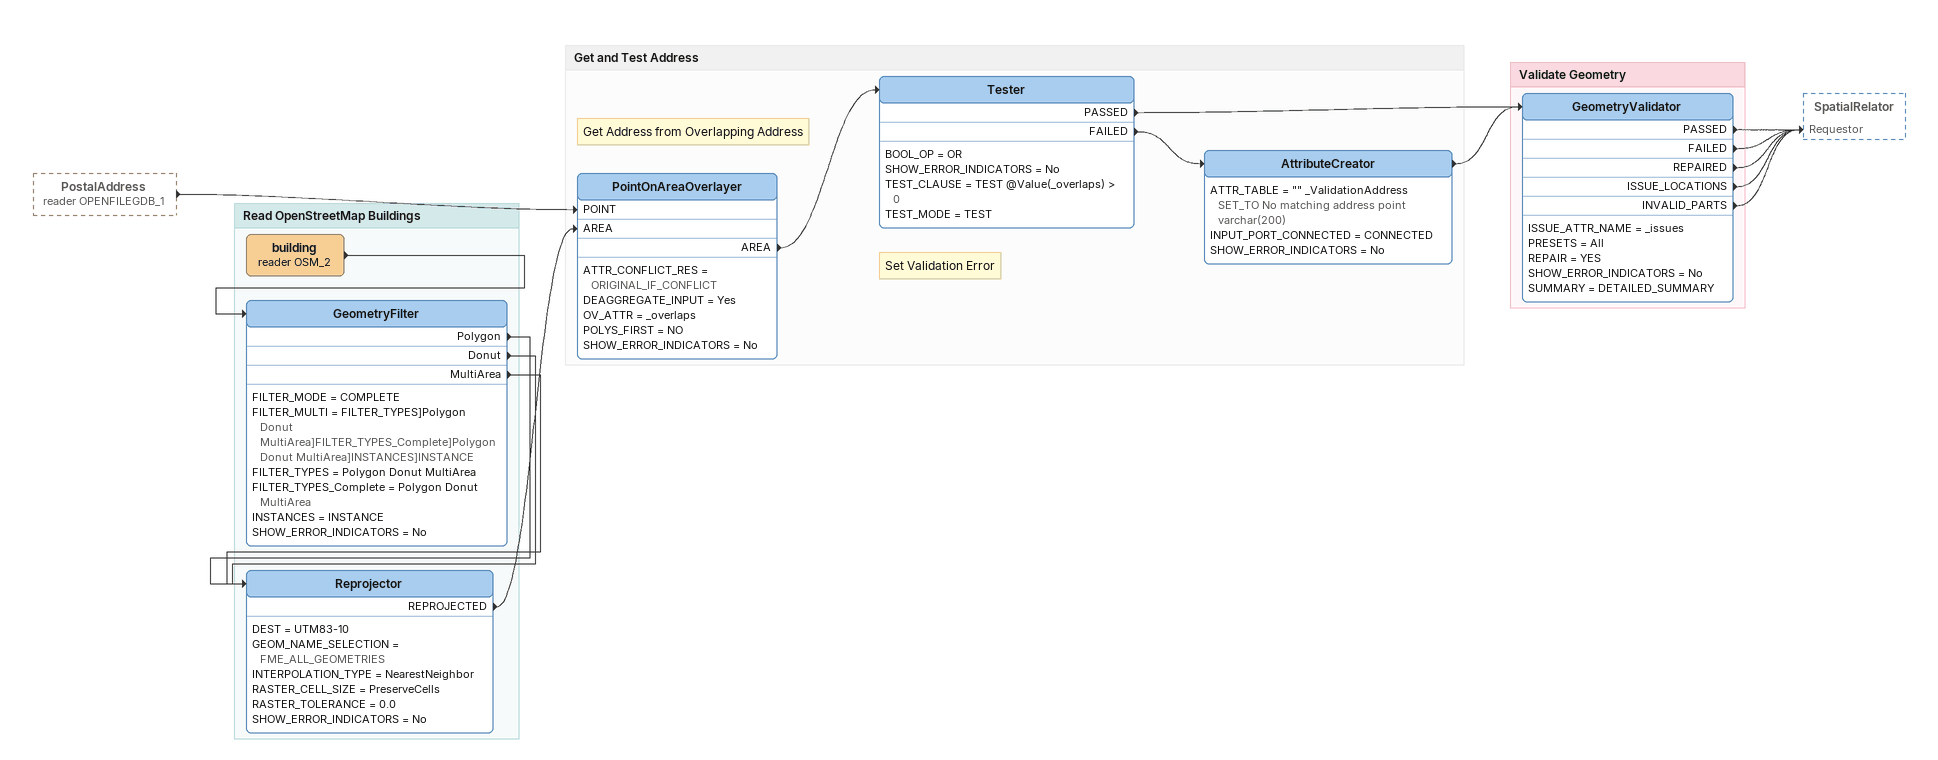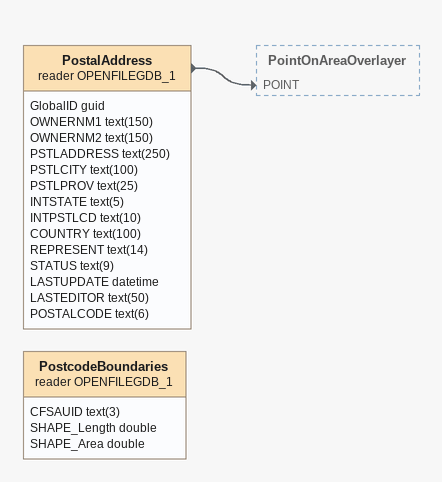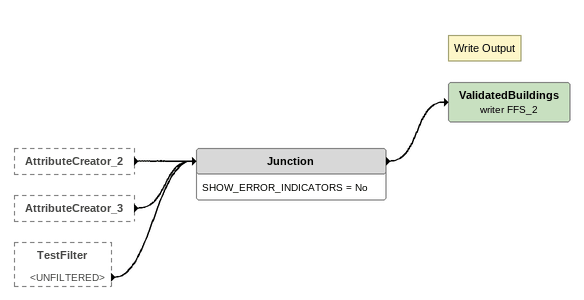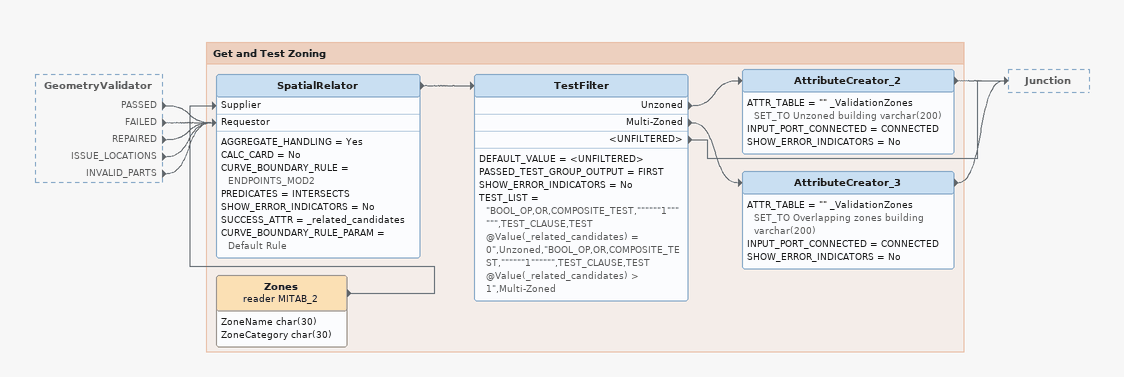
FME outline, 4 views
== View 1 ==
PostalAddress (reader OPENFILEGDB_1) [outside]
    -> PointOnAreaOverlayer [POINT]

Bookmark: Read OpenStreetMap Buildings
building (reader OSM_2)
    -> GeometryFilter
GeometryFilter
    FILTER_MODE = COMPLETE
    FILTER_MULTI = FILTER_TYPES]Polygon Donut MultiArea]FILTER_TYPES_Complete]Polygon Donut MultiArea]INSTANCES]INSTANCE
    FILTER_TYPES = Polygon Donut MultiArea
    FILTER_TYPES_Complete = Polygon Donut MultiArea
    INSTANCES = INSTANCE
    SHOW_ERROR_INDICATORS = No
    Polygon -> Reprojector
    Donut -> Reprojector
    MultiArea -> Reprojector
Reprojector
    DEST = UTM83-10
    GEOM_NAME_SELECTION = FME_ALL_GEOMETRIES
    INTERPOLATION_TYPE = NearestNeighbor
    RASTER_CELL_SIZE = PreserveCells
    RASTER_TOLERANCE = 0.0
    SHOW_ERROR_INDICATORS = No
    REPROJECTED -> PointOnAreaOverlayer [AREA]

Bookmark: Get and Test Address
Note: Get Address from Overlapping Address
PointOnAreaOverlayer
    ATTR_CONFLICT_RES = ORIGINAL_IF_CONFLICT
    DEAGGREGATE_INPUT = Yes
    OV_ATTR = _overlaps
    POLYS_FIRST = NO
    SHOW_ERROR_INDICATORS = No
    AREA -> Tester
Tester
    BOOL_OP = OR
    SHOW_ERROR_INDICATORS = No
    TEST_CLAUSE = TEST @Value(_overlaps) > 0
    TEST_MODE = TEST
    PASSED -> GeometryValidator
    FAILED -> AttributeCreator
Note: Set Validation Error
AttributeCreator
    ATTR_TABLE = "" _ValidationAddress SET_TO No matching address point varchar(200)
    INPUT_PORT_CONNECTED = CONNECTED
    SHOW_ERROR_INDICATORS = No
    -> GeometryValidator

Bookmark: Validate Geometry
GeometryValidator
    ISSUE_ATTR_NAME = _issues
    PRESETS = All
    REPAIR = YES
    SHOW_ERROR_INDICATORS = No
    SUMMARY = DETAILED_SUMMARY
    PASSED -> SpatialRelator [Requestor]
    FAILED -> SpatialRelator [Requestor]
    REPAIRED -> SpatialRelator [Requestor]
    ISSUE_LOCATIONS -> SpatialRelator [Requestor]
    INVALID_PARTS -> SpatialRelator [Requestor]

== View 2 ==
PostalAddress (reader OPENFILEGDB_1)
    attributes: GlobalID guid, OWNERNM1 text(150), OWNERNM2 text(150), PSTLADDRESS text(250), PSTLCITY text(100), PSTLPROV text(25), INTSTATE text(5), INTPSTLCD text(10), COUNTRY text(100), REPRESENT text(14), STATUS text(9), LASTUPDATE datetime, LASTEDITOR text(50), POSTALCODE text(6)
    -> PointOnAreaOverlayer [POINT]
PostcodeBoundaries (reader OPENFILEGDB_1)
    attributes: CFSAUID text(3), SHAPE_Length double, SHAPE_Area double

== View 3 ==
AttributeCreator_2 [outside]
    -> Junction
AttributeCreator_3 [outside]
    -> Junction
TestFilter [outside]
    <UNFILTERED> -> Junction
Junction
    SHOW_ERROR_INDICATORS = No
    -> ValidatedBuildings (writer FFS_2)
Note: Write Output
ValidatedBuildings (writer FFS_2)

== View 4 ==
GeometryValidator [outside]
    PASSED -> SpatialRelator [Requestor]
    FAILED -> SpatialRelator [Requestor]
    REPAIRED -> SpatialRelator [Requestor]
    ISSUE_LOCATIONS -> SpatialRelator [Requestor]
    INVALID_PARTS -> SpatialRelator [Requestor]

Bookmark: Get and Test Zoning
Zones (reader MITAB_2)
    attributes: ZoneName char(30), ZoneCategory char(30)
    -> SpatialRelator [Supplier]
SpatialRelator
    AGGREGATE_HANDLING = Yes
    CALC_CARD = No
    CURVE_BOUNDARY_RULE = ENDPOINTS_MOD2
    PREDICATES = INTERSECTS
    SHOW_ERROR_INDICATORS = No
    SUCCESS_ATTR = _related_candidates
    CURVE_BOUNDARY_RULE_PARAM = Default Rule
    -> TestFilter
TestFilter
    DEFAULT_VALUE = <UNFILTERED>
    PASSED_TEST_GROUP_OUTPUT = FIRST
    SHOW_ERROR_INDICATORS = No
    TEST_LIST = "BOOL_OP,OR,COMPOSITE_TEST,""""""1"""""",TEST_CLAUSE,TEST @Value(_related_candidates) = 0",Unzoned,"BOOL_OP,OR,COMPOSITE_TEST,""""""1"""""",TEST_CLAUSE,TEST @Value(_related_candidates) > 1",Multi-Zoned
    Unzoned -> AttributeCreator_2
    Multi-Zoned -> AttributeCreator_3
    <UNFILTERED> -> Junction
AttributeCreator_2
    ATTR_TABLE = "" _ValidationZones SET_TO Unzoned building varchar(200)
    INPUT_PORT_CONNECTED = CONNECTED
    SHOW_ERROR_INDICATORS = No
    -> Junction
AttributeCreator_3
    ATTR_TABLE = "" _ValidationZones SET_TO Overlapping zones building varchar(200)
    INPUT_PORT_CONNECTED = CONNECTED
    SHOW_ERROR_INDICATORS = No
    -> Junction
